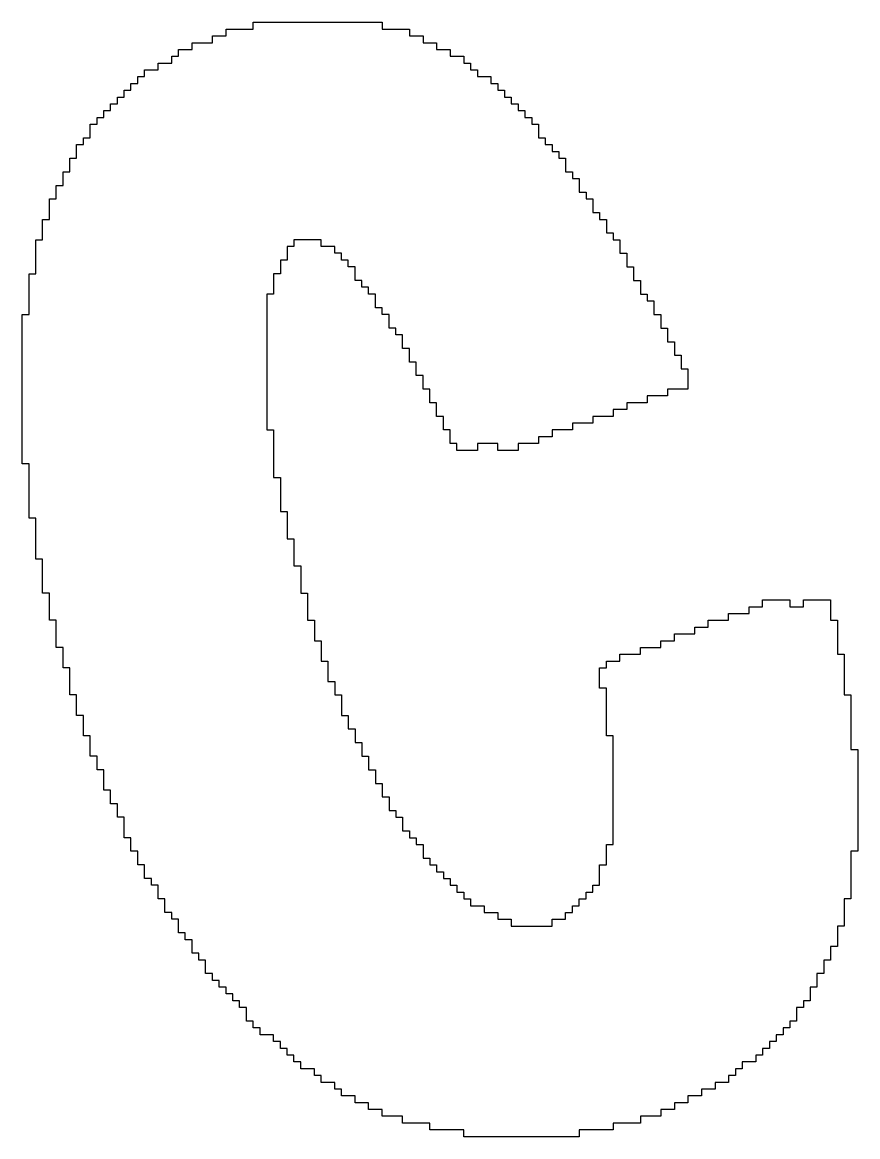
# Model space of a CAD drawing. Header units: millimetres. Extents: x 38.3 to 116.8, y 314 to 397.1.
# Drawn here: x 95.39 to 96.612, y 383.969 to 385.598 of the extents above; entities that cross this region are included whole.
import ezdxf

# ---------------------------------------------------------------- set-up
doc = ezdxf.new("R2010")
doc.units = ezdxf.units.MM
doc.layers.add('TopOverlay', color=2, linetype='Continuous')

# ---------------------------------------------------------------- blocks, each defined once
blk = doc.blocks.new('4S6TMP_L____85')
at = {"layer": 'TopOverlay'}
for p, q in [((-3.2048, 6.8738), (-3.2048, 6.8837)), ((-3.2048, 6.8837), (-3.0161, 6.8837)), ((-3.0161, 6.8837), (-3.0161, 6.8738)), ((-3.2644, 6.8539), (-3.2644, 6.8639)), ((-3.2644, 6.8639), (-3.2446, 6.8639)), ((-3.2446, 6.8639), (-3.2446, 6.8738)), ((-3.2446, 6.8738), (-3.2048, 6.8738)), ((-3.0161, 6.8738), (-2.9764, 6.8738)), ((-2.9764, 6.8738), (-2.9764, 6.8639)), ((-2.9764, 6.8639), (-2.9565, 6.8639)), ((-2.9565, 6.8639), (-2.9565, 6.8539)), ((-3.3141, 6.8341), (-3.3141, 6.844)), ((-3.3141, 6.844), (-3.2942, 6.844)), ((-3.2942, 6.844), (-3.2942, 6.8539)), ((-3.2942, 6.8539), (-3.2644, 6.8539)), ((-2.9565, 6.8539), (-2.9366, 6.8539)), ((-2.9366, 6.8539), (-2.9366, 6.844)), ((-2.9366, 6.844), (-2.9168, 6.844)), ((-2.9168, 6.844), (-2.9168, 6.8341)), ((-3.324, 6.8241), (-3.324, 6.8341)), ((-3.324, 6.8341), (-3.3141, 6.8341)), ((-2.9168, 6.8341), (-2.8969, 6.8341)), ((-2.8969, 6.8341), (-2.8969, 6.8241)), ((-3.3638, 6.8043), (-3.3638, 6.8142)), ((-3.3638, 6.8142), (-3.3439, 6.8142)), ((-3.3439, 6.8142), (-3.3439, 6.8241)), ((-3.3439, 6.8241), (-3.324, 6.8241)), ((-2.8969, 6.8241), (-2.887, 6.8241)), ((-2.887, 6.8241), (-2.887, 6.8142)), ((-2.887, 6.8142), (-2.877, 6.8142)), ((-2.877, 6.8142), (-2.877, 6.8043)), ((-3.3836, 6.7844), (-3.3836, 6.7943)), ((-3.3836, 6.7943), (-3.3737, 6.7943)), ((-3.3737, 6.7943), (-3.3737, 6.8043)), ((-3.3737, 6.8043), (-3.3638, 6.8043)), ((-2.877, 6.8043), (-2.8572, 6.8043)), ((-2.8572, 6.8043), (-2.8572, 6.7943)), ((-2.8572, 6.7943), (-2.8472, 6.7943)), ((-2.8472, 6.7943), (-2.8472, 6.7844)), ((-3.3936, 6.7745), (-3.3936, 6.7844)), ((-3.3936, 6.7844), (-3.3836, 6.7844)), ((-2.8472, 6.7844), (-2.8373, 6.7844)), ((-2.8373, 6.7844), (-2.8373, 6.7745)), ((-3.4135, 6.7546), (-3.4135, 6.7645)), ((-3.4135, 6.7645), (-3.4035, 6.7645)), ((-3.4035, 6.7645), (-3.4035, 6.7745)), ((-3.4035, 6.7745), (-3.3936, 6.7745)), ((-2.8373, 6.7745), (-2.8274, 6.7745)), ((-2.8274, 6.7745), (-2.8274, 6.7645)), ((-2.8274, 6.7645), (-2.8174, 6.7645)), ((-2.8174, 6.7645), (-2.8174, 6.7546)), ((-3.4234, 6.7446), (-3.4234, 6.7546)), ((-3.4234, 6.7546), (-3.4135, 6.7546)), ((-2.8174, 6.7546), (-2.8075, 6.7546)), ((-2.8075, 6.7546), (-2.8075, 6.7446)), ((-3.4433, 6.7248), (-3.4433, 6.7347)), ((-3.4433, 6.7347), (-3.4333, 6.7347)), ((-3.4333, 6.7347), (-3.4333, 6.7446)), ((-3.4333, 6.7446), (-3.4234, 6.7446)), ((-2.8075, 6.7446), (-2.7975, 6.7446)), ((-2.7975, 6.7446), (-2.7975, 6.7347)), ((-2.7975, 6.7347), (-2.7876, 6.7347)), ((-2.7876, 6.7347), (-2.7876, 6.7248)), ((-3.4532, 6.7049), (-3.4532, 6.7148)), ((-3.4532, 6.7148), (-3.4433, 6.7148)), ((-3.4433, 6.7148), (-3.4433, 6.7248)), ((-2.7876, 6.7248), (-2.7876, 6.7148)), ((-2.7876, 6.7148), (-2.7777, 6.7148)), ((-2.7777, 6.7148), (-2.7777, 6.7049)), ((-3.4631, 6.695), (-3.4631, 6.7049)), ((-3.4631, 6.7049), (-3.4532, 6.7049)), ((-2.7777, 6.7049), (-2.7677, 6.7049)), ((-2.7677, 6.7049), (-2.7677, 6.695)), ((-3.4731, 6.6751), (-3.4731, 6.685)), ((-3.4731, 6.685), (-3.4631, 6.685)), ((-3.4631, 6.685), (-3.4631, 6.695)), ((-2.7677, 6.695), (-2.7578, 6.695)), ((-2.7578, 6.695), (-2.7578, 6.685)), ((-2.7578, 6.685), (-2.7479, 6.685)), ((-2.7479, 6.685), (-2.7479, 6.6751)), ((-3.483, 6.6552), (-3.483, 6.6652)), ((-3.483, 6.6652), (-3.4731, 6.6652)), ((-3.4731, 6.6652), (-3.4731, 6.6751)), ((-2.7479, 6.6751), (-2.7479, 6.6652)), ((-2.7479, 6.6652), (-2.7379, 6.6652)), ((-2.7379, 6.6652), (-2.7379, 6.6552)), ((-3.483, 6.6453), (-3.483, 6.6552)), ((-2.7379, 6.6552), (-2.728, 6.6552)), ((-2.728, 6.6552), (-2.728, 6.6453)), ((-3.4929, 6.6354), (-3.4929, 6.6453)), ((-3.4929, 6.6453), (-3.483, 6.6453)), ((-3.4929, 6.6254), (-3.4929, 6.6354)), ((-2.728, 6.6453), (-2.728, 6.6354)), ((-2.728, 6.6354), (-2.7181, 6.6354)), ((-2.7181, 6.6354), (-2.7181, 6.6254)), ((-3.5029, 6.6155), (-3.5029, 6.6254)), ((-3.5029, 6.6254), (-3.4929, 6.6254)), ((-3.5029, 6.6056), (-3.5029, 6.6155)), ((-2.7181, 6.6254), (-2.7081, 6.6254)), ((-2.7081, 6.6254), (-2.7081, 6.6155)), ((-2.7081, 6.6155), (-2.7081, 6.6056)), ((-3.5029, 6.5956), (-3.5029, 6.6056)), ((-2.7081, 6.6056), (-2.6982, 6.6056)), ((-2.6982, 6.6056), (-2.6982, 6.5956)), ((-3.5128, 6.5857), (-3.5128, 6.5956)), ((-3.5128, 6.5956), (-3.5029, 6.5956)), ((-3.5128, 6.5758), (-3.5128, 6.5857)), ((-2.6982, 6.5956), (-2.6883, 6.5956)), ((-2.6883, 6.5956), (-2.6883, 6.5857)), ((-2.6883, 6.5857), (-2.6883, 6.5758)), ((-3.5227, 6.5559), (-3.5227, 6.5658)), ((-3.5227, 6.5658), (-3.5128, 6.5658)), ((-3.5128, 6.5658), (-3.5128, 6.5758)), ((-3.1055, 6.5658), (-3.1452, 6.5658)), ((-3.1452, 6.5658), (-3.1452, 6.5559)), ((-3.1055, 6.5559), (-3.1055, 6.5658)), ((-2.6883, 6.5758), (-2.6783, 6.5758)), ((-2.6783, 6.5758), (-2.6783, 6.5658)), ((-2.6783, 6.5658), (-2.6684, 6.5658)), ((-2.6684, 6.5658), (-2.6684, 6.5559)), ((-3.5227, 6.546), (-3.5227, 6.5559)), ((-3.1452, 6.5559), (-3.1552, 6.5559)), ((-3.1552, 6.5559), (-3.1552, 6.546)), ((-3.0856, 6.5559), (-3.1055, 6.5559)), ((-3.0856, 6.546), (-3.0856, 6.5559)), ((-2.6684, 6.5559), (-2.6684, 6.546)), ((-3.5227, 6.536), (-3.5227, 6.546)), ((-3.5227, 6.5261), (-3.5227, 6.536)), ((-3.1552, 6.536), (-3.1651, 6.536)), ((-3.1651, 6.536), (-3.1651, 6.5261)), ((-3.1552, 6.546), (-3.1552, 6.536)), ((-3.0757, 6.546), (-3.0856, 6.546)), ((-3.0757, 6.536), (-3.0757, 6.546)), ((-3.0658, 6.536), (-3.0757, 6.536)), ((-3.0658, 6.5261), (-3.0658, 6.536)), ((-2.6684, 6.546), (-2.6585, 6.546)), ((-2.6585, 6.546), (-2.6585, 6.536)), ((-2.6585, 6.536), (-2.6585, 6.5261)), ((-3.5227, 6.5162), (-3.5227, 6.5261)), ((-3.1651, 6.5261), (-3.1651, 6.5162)), ((-3.0558, 6.5261), (-3.0658, 6.5261)), ((-3.0558, 6.5162), (-3.0558, 6.5261)), ((-2.6585, 6.5261), (-2.6485, 6.5261)), ((-2.6485, 6.5261), (-2.6485, 6.5162)), ((-3.5327, 6.5062), (-3.5327, 6.5162)), ((-3.5327, 6.5162), (-3.5227, 6.5162)), ((-3.5327, 6.4963), (-3.5327, 6.5062)), ((-3.1651, 6.5162), (-3.175, 6.5162)), ((-3.175, 6.5162), (-3.175, 6.5062)), ((-3.175, 6.5062), (-3.175, 6.4963)), ((-3.0558, 6.5062), (-3.0558, 6.5162)), ((-3.0459, 6.5062), (-3.0558, 6.5062)), ((-3.0459, 6.4963), (-3.0459, 6.5062)), ((-2.6485, 6.5162), (-2.6485, 6.5062)), ((-2.6485, 6.5062), (-2.6386, 6.5062)), ((-2.6386, 6.5062), (-2.6386, 6.4963)), ((-3.5327, 6.4864), (-3.5327, 6.4963)), ((-3.5327, 6.4764), (-3.5327, 6.4864)), ((-3.175, 6.4864), (-3.185, 6.4864)), ((-3.185, 6.4864), (-3.185, 6.4764)), ((-3.175, 6.4963), (-3.175, 6.4864)), ((-3.036, 6.4963), (-3.0459, 6.4963)), ((-3.036, 6.4864), (-3.036, 6.4963)), ((-3.026, 6.4864), (-3.036, 6.4864)), ((-3.026, 6.4764), (-3.026, 6.4864)), ((-2.6386, 6.4963), (-2.6386, 6.4864)), ((-2.6386, 6.4864), (-2.6287, 6.4864)), ((-2.6287, 6.4864), (-2.6287, 6.4764)), ((-3.5327, 6.4665), (-3.5327, 6.4764)), ((-3.185, 6.4764), (-3.185, 6.4665)), ((-3.026, 6.4665), (-3.026, 6.4764)), ((-2.6287, 6.4764), (-2.6187, 6.4764)), ((-2.6187, 6.4764), (-2.6187, 6.4665)), ((-3.5426, 6.4466), (-3.5426, 6.4566)), ((-3.5426, 6.4566), (-3.5327, 6.4566)), ((-3.5327, 6.4566), (-3.5327, 6.4665)), ((-3.185, 6.4665), (-3.185, 6.4566)), ((-3.185, 6.4566), (-3.185, 6.4466)), ((-3.0161, 6.4665), (-3.026, 6.4665)), ((-3.0161, 6.4566), (-3.0161, 6.4665)), ((-3.0062, 6.4566), (-3.0161, 6.4566)), ((-3.0062, 6.4466), (-3.0062, 6.4566)), ((-2.6187, 6.4665), (-2.6187, 6.4566)), ((-2.6187, 6.4566), (-2.6088, 6.4566)), ((-2.6088, 6.4566), (-2.6088, 6.4466)), ((-3.5426, 6.4367), (-3.5426, 6.4466)), ((-3.5426, 6.4268), (-3.5426, 6.4367)), ((-3.185, 6.4466), (-3.185, 6.4367)), ((-3.185, 6.4367), (-3.185, 6.4268)), ((-3.0062, 6.4367), (-3.0062, 6.4466)), ((-2.9962, 6.4367), (-3.0062, 6.4367)), ((-2.9962, 6.4268), (-2.9962, 6.4367)), ((-2.6088, 6.4466), (-2.6088, 6.4367)), ((-2.6088, 6.4367), (-2.5989, 6.4367)), ((-2.5989, 6.4367), (-2.5989, 6.4268)), ((-3.5426, 6.4168), (-3.5426, 6.4268)), ((-3.185, 6.4268), (-3.185, 6.4168)), ((-2.9863, 6.4268), (-2.9962, 6.4268)), ((-2.9863, 6.4168), (-2.9863, 6.4268)), ((-2.5989, 6.4268), (-2.5989, 6.4168)), ((-3.5426, 6.4069), (-3.5426, 6.4168)), ((-3.5426, 6.397), (-3.5426, 6.4069)), ((-3.185, 6.4168), (-3.185, 6.4069)), ((-3.185, 6.4069), (-3.185, 6.397)), ((-2.9863, 6.4069), (-2.9863, 6.4168)), ((-2.9764, 6.4069), (-2.9863, 6.4069)), ((-2.9764, 6.397), (-2.9764, 6.4069)), ((-2.5989, 6.4168), (-2.5889, 6.4168)), ((-2.5889, 6.4168), (-2.5889, 6.4069)), ((-2.5889, 6.4069), (-2.5889, 6.397)), ((-3.5426, 6.387), (-3.5426, 6.397)), ((-3.5426, 6.3771), (-3.5426, 6.387)), ((-3.185, 6.397), (-3.185, 6.387)), ((-3.185, 6.387), (-3.185, 6.3771)), ((-2.9764, 6.387), (-2.9764, 6.397)), ((-2.9664, 6.387), (-2.9764, 6.387)), ((-2.9664, 6.3771), (-2.9664, 6.387)), ((-2.5889, 6.397), (-2.579, 6.397)), ((-2.579, 6.397), (-2.579, 6.387)), ((-2.579, 6.387), (-2.579, 6.3771)), ((-3.5426, 6.3672), (-3.5426, 6.3771)), ((-3.185, 6.3771), (-3.185, 6.3672)), ((-2.9664, 6.3672), (-2.9664, 6.3771)), ((-2.579, 6.3771), (-2.5691, 6.3771)), ((-2.5691, 6.3771), (-2.5691, 6.3672)), ((-3.5426, 6.3572), (-3.5426, 6.3672)), ((-3.5426, 6.3473), (-3.5426, 6.3572)), ((-3.185, 6.3672), (-3.185, 6.3572)), ((-3.185, 6.3572), (-3.185, 6.3473)), ((-2.9565, 6.3672), (-2.9664, 6.3672)), ((-2.9565, 6.3572), (-2.9565, 6.3672)), ((-2.9565, 6.3473), (-2.9565, 6.3572)), ((-2.5691, 6.3672), (-2.5691, 6.3572)), ((-2.5691, 6.3572), (-2.5691, 6.3473)), ((-3.5426, 6.3374), (-3.5426, 6.3473)), ((-3.185, 6.3473), (-3.185, 6.3374)), ((-2.9466, 6.3473), (-2.9565, 6.3473)), ((-2.9466, 6.3374), (-2.9466, 6.3473)), ((-2.5691, 6.3473), (-2.5989, 6.3473)), ((-2.5989, 6.3473), (-2.5989, 6.3374)), ((-3.5426, 6.3274), (-3.5426, 6.3374)), ((-3.5426, 6.3175), (-3.5426, 6.3274)), ((-3.185, 6.3374), (-3.185, 6.3274)), ((-3.185, 6.3274), (-3.185, 6.3175)), ((-2.9466, 6.3274), (-2.9466, 6.3374)), ((-2.9366, 6.3274), (-2.9466, 6.3274)), ((-2.9366, 6.3175), (-2.9366, 6.3274)), ((-2.6287, 6.3274), (-2.6585, 6.3274)), ((-2.6585, 6.3274), (-2.6585, 6.3175)), ((-2.5989, 6.3374), (-2.6287, 6.3374)), ((-2.6287, 6.3374), (-2.6287, 6.3274)), ((-3.5426, 6.3076), (-3.5426, 6.3175)), ((-3.5426, 6.2976), (-3.5426, 6.3076)), ((-3.185, 6.3175), (-3.185, 6.3076)), ((-3.185, 6.3076), (-3.185, 6.2976)), ((-2.9366, 6.3076), (-2.9366, 6.3175)), ((-2.9267, 6.3076), (-2.9366, 6.3076)), ((-2.9267, 6.2976), (-2.9267, 6.3076)), ((-2.6783, 6.3076), (-2.7081, 6.3076)), ((-2.7081, 6.3076), (-2.7081, 6.2976)), ((-2.6585, 6.3175), (-2.6783, 6.3175)), ((-2.6783, 6.3175), (-2.6783, 6.3076)), ((-3.5426, 6.2877), (-3.5426, 6.2976)), ((-3.185, 6.2976), (-3.185, 6.2877)), ((-2.9267, 6.2877), (-2.9267, 6.2976)), ((-2.7081, 6.2976), (-2.7379, 6.2976)), ((-2.7379, 6.2976), (-2.7379, 6.2877)), ((-3.5426, 6.2778), (-3.5426, 6.2877)), ((-3.5426, 6.2678), (-3.5426, 6.2778)), ((-3.185, 6.2877), (-3.175, 6.2877)), ((-3.175, 6.2877), (-3.175, 6.2778)), ((-3.175, 6.2778), (-3.175, 6.2678)), ((-2.9168, 6.2877), (-2.9267, 6.2877)), ((-2.9168, 6.2778), (-2.9168, 6.2877)), ((-2.9168, 6.2678), (-2.9168, 6.2778)), ((-2.7677, 6.2778), (-2.7876, 6.2778)), ((-2.7876, 6.2778), (-2.7876, 6.2678)), ((-2.7379, 6.2877), (-2.7677, 6.2877)), ((-2.7677, 6.2877), (-2.7677, 6.2778)), ((-3.5426, 6.2579), (-3.5426, 6.2678)), ((-3.5426, 6.248), (-3.5426, 6.2579)), ((-3.175, 6.2678), (-3.175, 6.2579)), ((-3.175, 6.2579), (-3.175, 6.248)), ((-2.9068, 6.2678), (-2.9168, 6.2678)), ((-2.9068, 6.2579), (-2.9068, 6.2678)), ((-2.877, 6.2579), (-2.9068, 6.2579)), ((-2.8472, 6.2678), (-2.877, 6.2678)), ((-2.877, 6.2678), (-2.877, 6.2579)), ((-2.8472, 6.2579), (-2.8472, 6.2678)), ((-2.8174, 6.2579), (-2.8472, 6.2579)), ((-2.7876, 6.2678), (-2.8174, 6.2678)), ((-2.8174, 6.2678), (-2.8174, 6.2579)), ((-3.5426, 6.238), (-3.5426, 6.248)), ((-3.175, 6.248), (-3.175, 6.238)), ((-3.5327, 6.238), (-3.5426, 6.238)), ((-3.5327, 6.2281), (-3.5327, 6.238)), ((-3.5327, 6.2182), (-3.5327, 6.2281)), ((-3.175, 6.238), (-3.175, 6.2281)), ((-3.175, 6.2281), (-3.175, 6.2182)), ((-3.5327, 6.2082), (-3.5327, 6.2182)), ((-3.5327, 6.1983), (-3.5327, 6.2082)), ((-3.175, 6.2182), (-3.1651, 6.2182)), ((-3.1651, 6.2182), (-3.1651, 6.2082)), ((-3.1651, 6.2082), (-3.1651, 6.1983)), ((-3.5327, 6.1884), (-3.5327, 6.1983)), ((-3.1651, 6.1983), (-3.1651, 6.1884)), ((-3.5327, 6.1784), (-3.5327, 6.1884)), ((-3.5327, 6.1685), (-3.5327, 6.1784)), ((-3.1651, 6.1884), (-3.1651, 6.1784)), ((-3.1651, 6.1784), (-3.1651, 6.1685)), ((-3.5327, 6.1586), (-3.5327, 6.1685)), ((-3.5227, 6.1586), (-3.5327, 6.1586)), ((-3.5227, 6.1486), (-3.5227, 6.1586)), ((-3.1651, 6.1685), (-3.1552, 6.1685)), ((-3.1552, 6.1685), (-3.1552, 6.1586)), ((-3.1552, 6.1586), (-3.1552, 6.1486)), ((-3.5227, 6.1387), (-3.5227, 6.1486)), ((-3.1552, 6.1486), (-3.1552, 6.1387)), ((-3.5227, 6.1287), (-3.5227, 6.1387)), ((-3.5227, 6.1188), (-3.5227, 6.1287)), ((-3.1552, 6.1387), (-3.1552, 6.1287)), ((-3.1552, 6.1287), (-3.1452, 6.1287)), ((-3.1452, 6.1287), (-3.1452, 6.1188)), ((-3.5227, 6.1089), (-3.5227, 6.1188)), ((-3.1452, 6.1188), (-3.1452, 6.1089)), ((-3.5227, 6.0989), (-3.5227, 6.1089)), ((-3.5128, 6.0989), (-3.5227, 6.0989)), ((-3.5128, 6.089), (-3.5128, 6.0989)), ((-3.1452, 6.1089), (-3.1452, 6.0989)), ((-3.1452, 6.0989), (-3.1452, 6.089)), ((-3.5128, 6.0791), (-3.5128, 6.089)), ((-3.5128, 6.0691), (-3.5128, 6.0791)), ((-3.1452, 6.089), (-3.1353, 6.089)), ((-3.1353, 6.089), (-3.1353, 6.0791)), ((-3.1353, 6.0791), (-3.1353, 6.0691)), ((-3.5128, 6.0592), (-3.5128, 6.0691)), ((-3.1353, 6.0691), (-3.1353, 6.0592)), ((-3.5128, 6.0493), (-3.5128, 6.0592)), ((-3.5029, 6.0493), (-3.5128, 6.0493)), ((-3.5029, 6.0393), (-3.5029, 6.0493)), ((-3.1353, 6.0592), (-3.1353, 6.0493)), ((-3.1353, 6.0493), (-3.1254, 6.0493)), ((-3.1254, 6.0493), (-3.1254, 6.0393)), ((-3.5029, 6.0294), (-3.5029, 6.0393)), ((-3.5029, 6.0195), (-3.5029, 6.0294)), ((-3.1254, 6.0393), (-3.1254, 6.0294)), ((-3.1254, 6.0294), (-3.1254, 6.0195)), ((-2.4797, 6.0195), (-2.4797, 6.0294)), ((-2.4797, 6.0294), (-2.4598, 6.0294)), ((-2.4598, 6.0294), (-2.4598, 6.0393)), ((-2.4598, 6.0393), (-2.4201, 6.0393)), ((-2.4201, 6.0393), (-2.4201, 6.0294)), ((-2.4201, 6.0294), (-2.4002, 6.0294)), ((-2.4002, 6.0294), (-2.4002, 6.0393)), ((-2.4002, 6.0393), (-2.3605, 6.0393)), ((-2.3605, 6.0393), (-2.3605, 6.0294)), ((-2.3605, 6.0294), (-2.3605, 6.0195)), ((-3.5029, 6.0095), (-3.5029, 6.0195)), ((-3.1254, 6.0195), (-3.1254, 6.0095)), ((-2.5095, 6.0095), (-2.5095, 6.0195)), ((-2.5095, 6.0195), (-2.4797, 6.0195)), ((-2.3605, 6.0195), (-2.3605, 6.0095)), ((-3.4929, 6.0095), (-3.5029, 6.0095)), ((-3.4929, 5.9996), (-3.4929, 6.0095)), ((-3.4929, 5.9897), (-3.4929, 5.9996)), ((-3.1254, 6.0095), (-3.1154, 6.0095)), ((-3.1154, 6.0095), (-3.1154, 5.9996)), ((-3.1154, 5.9996), (-3.1154, 5.9897)), ((-2.5591, 5.9897), (-2.5591, 5.9996)), ((-2.5591, 5.9996), (-2.5393, 5.9996)), ((-2.5393, 5.9996), (-2.5393, 6.0095)), ((-2.5393, 6.0095), (-2.5095, 6.0095)), ((-2.3605, 6.0095), (-2.3505, 6.0095)), ((-2.3505, 6.0095), (-2.3505, 5.9996)), ((-2.3505, 5.9996), (-2.3505, 5.9897)), ((-3.4929, 5.9797), (-3.4929, 5.9897)), ((-3.4929, 5.9698), (-3.4929, 5.9797)), ((-3.1154, 5.9897), (-3.1154, 5.9797)), ((-3.1154, 5.9797), (-3.1055, 5.9797)), ((-3.1055, 5.9797), (-3.1055, 5.9698)), ((-2.6088, 5.9698), (-2.6088, 5.9797)), ((-2.6088, 5.9797), (-2.5889, 5.9797)), ((-2.5889, 5.9797), (-2.5889, 5.9897)), ((-2.5889, 5.9897), (-2.5591, 5.9897)), ((-2.3505, 5.9897), (-2.3505, 5.9797)), ((-2.3505, 5.9797), (-2.3505, 5.9698)), ((-3.483, 5.9698), (-3.4929, 5.9698)), ((-3.483, 5.9599), (-3.483, 5.9698)), ((-3.1055, 5.9698), (-3.1055, 5.9599)), ((-2.6386, 5.9599), (-2.6386, 5.9698)), ((-2.6386, 5.9698), (-2.6088, 5.9698)), ((-2.3505, 5.9698), (-2.3505, 5.9599)), ((-3.483, 5.9499), (-3.483, 5.9599)), ((-3.483, 5.94), (-3.483, 5.9499)), ((-3.1055, 5.9599), (-3.1055, 5.9499)), ((-3.1055, 5.9499), (-3.0956, 5.9499)), ((-3.0956, 5.9499), (-3.0956, 5.94)), ((-2.6883, 5.94), (-2.6883, 5.9499)), ((-2.6883, 5.9499), (-2.6684, 5.9499)), ((-2.6684, 5.9499), (-2.6684, 5.9599)), ((-2.6684, 5.9599), (-2.6386, 5.9599)), ((-2.3505, 5.9599), (-2.3406, 5.9599)), ((-2.3406, 5.9599), (-2.3406, 5.9499)), ((-2.3406, 5.9499), (-2.3406, 5.94)), ((-3.4731, 5.94), (-3.483, 5.94)), ((-3.4731, 5.9301), (-3.4731, 5.94)), ((-3.0956, 5.94), (-3.0956, 5.9301)), ((-2.6982, 5.9301), (-2.6982, 5.94)), ((-2.6982, 5.94), (-2.6883, 5.94)), ((-2.3406, 5.94), (-2.3406, 5.9301)), ((-3.4731, 5.9201), (-3.4731, 5.9301)), ((-3.4731, 5.9102), (-3.4731, 5.9201)), ((-3.0956, 5.9301), (-3.0956, 5.9201)), ((-3.0956, 5.9201), (-3.0856, 5.9201)), ((-3.0856, 5.9201), (-3.0856, 5.9102)), ((-2.6982, 5.9201), (-2.6982, 5.9301)), ((-2.6982, 5.9102), (-2.6982, 5.9201)), ((-2.3406, 5.9301), (-2.3406, 5.9201)), ((-2.3406, 5.9201), (-2.3406, 5.9102)), ((-3.4731, 5.9003), (-3.4731, 5.9102)), ((-3.4631, 5.9003), (-3.4731, 5.9003)), ((-3.4631, 5.8903), (-3.4631, 5.9003)), ((-3.0856, 5.9102), (-3.0856, 5.9003)), ((-3.0856, 5.9003), (-3.0757, 5.9003)), ((-3.0757, 5.9003), (-3.0757, 5.8903)), ((-2.6883, 5.9102), (-2.6982, 5.9102)), ((-2.6883, 5.9003), (-2.6883, 5.9102)), ((-2.6883, 5.8903), (-2.6883, 5.9003)), ((-2.3406, 5.9102), (-2.3406, 5.9003)), ((-2.3406, 5.9003), (-2.3307, 5.9003)), ((-2.3307, 5.9003), (-2.3307, 5.8903)), ((-3.4631, 5.8804), (-3.4631, 5.8903)), ((-3.0757, 5.8903), (-3.0757, 5.8804)), ((-2.6883, 5.8804), (-2.6883, 5.8903)), ((-2.3307, 5.8903), (-2.3307, 5.8804)), ((-3.4631, 5.8705), (-3.4631, 5.8804)), ((-3.4532, 5.8705), (-3.4631, 5.8705)), ((-3.4532, 5.8605), (-3.4532, 5.8705)), ((-3.0757, 5.8804), (-3.0757, 5.8705)), ((-3.0757, 5.8705), (-3.0658, 5.8705)), ((-3.0658, 5.8705), (-3.0658, 5.8605)), ((-2.6883, 5.8705), (-2.6883, 5.8804)), ((-2.6883, 5.8605), (-2.6883, 5.8705)), ((-2.3307, 5.8804), (-2.3307, 5.8705)), ((-2.3307, 5.8705), (-2.3307, 5.8605)), ((-3.4532, 5.8506), (-3.4532, 5.8605)), ((-3.4532, 5.8407), (-3.4532, 5.8506)), ((-3.0658, 5.8605), (-3.0658, 5.8506)), ((-3.0658, 5.8506), (-3.0558, 5.8506)), ((-3.0558, 5.8506), (-3.0558, 5.8407)), ((-2.6883, 5.8506), (-2.6883, 5.8605)), ((-2.6883, 5.8407), (-2.6883, 5.8506)), ((-2.3307, 5.8605), (-2.3307, 5.8506)), ((-2.3307, 5.8506), (-2.3307, 5.8407)), ((-3.4433, 5.8407), (-3.4532, 5.8407)), ((-3.4433, 5.8307), (-3.4433, 5.8407)), ((-3.0558, 5.8407), (-3.0558, 5.8307)), ((-2.6783, 5.8407), (-2.6883, 5.8407)), ((-2.6783, 5.8307), (-2.6783, 5.8407)), ((-2.3307, 5.8407), (-2.3307, 5.8307)), ((-3.4433, 5.8208), (-3.4433, 5.8307)), ((-3.4433, 5.8109), (-3.4433, 5.8208)), ((-3.0558, 5.8307), (-3.0459, 5.8307)), ((-3.0459, 5.8307), (-3.0459, 5.8208)), ((-3.0459, 5.8208), (-3.0459, 5.8109)), ((-2.6783, 5.8208), (-2.6783, 5.8307)), ((-2.6783, 5.8109), (-2.6783, 5.8208)), ((-2.3307, 5.8307), (-2.3307, 5.8208)), ((-2.3307, 5.8208), (-2.3207, 5.8208)), ((-2.3207, 5.8208), (-2.3207, 5.8109)), ((-3.4333, 5.8109), (-3.4433, 5.8109)), ((-3.4333, 5.8009), (-3.4333, 5.8109)), ((-3.4333, 5.791), (-3.4333, 5.8009)), ((-3.0459, 5.8109), (-3.036, 5.8109)), ((-3.036, 5.8109), (-3.036, 5.8009)), ((-3.036, 5.8009), (-3.036, 5.791)), ((-2.6783, 5.8009), (-2.6783, 5.8109)), ((-2.6783, 5.791), (-2.6783, 5.8009)), ((-2.3207, 5.8109), (-2.3207, 5.8009)), ((-2.3207, 5.8009), (-2.3207, 5.791)), ((-3.4234, 5.791), (-3.4333, 5.791)), ((-3.4234, 5.7811), (-3.4234, 5.791)), ((-3.036, 5.791), (-3.026, 5.791)), ((-3.026, 5.791), (-3.026, 5.7811)), ((-2.6783, 5.7811), (-2.6783, 5.791)), ((-2.3207, 5.791), (-2.3207, 5.7811)), ((-3.4234, 5.7711), (-3.4234, 5.7811)), ((-3.4234, 5.7612), (-3.4234, 5.7711)), ((-3.026, 5.7811), (-3.026, 5.7711)), ((-3.026, 5.7711), (-3.0161, 5.7711)), ((-3.0161, 5.7711), (-3.0161, 5.7612)), ((-2.6783, 5.7711), (-2.6783, 5.7811)), ((-2.6783, 5.7612), (-2.6783, 5.7711)), ((-2.3207, 5.7811), (-2.3207, 5.7711)), ((-2.3207, 5.7711), (-2.3207, 5.7612)), ((-3.4135, 5.7612), (-3.4234, 5.7612)), ((-3.4135, 5.7513), (-3.4135, 5.7612)), ((-3.4135, 5.7413), (-3.4135, 5.7513)), ((-3.0161, 5.7612), (-3.0161, 5.7513)), ((-3.0161, 5.7513), (-3.0062, 5.7513)), ((-3.0062, 5.7513), (-3.0062, 5.7413)), ((-2.6783, 5.7513), (-2.6783, 5.7612)), ((-2.6783, 5.7413), (-2.6783, 5.7513)), ((-2.3207, 5.7612), (-2.3207, 5.7513)), ((-2.3207, 5.7513), (-2.3207, 5.7413)), ((-3.4035, 5.7413), (-3.4135, 5.7413)), ((-3.4035, 5.7314), (-3.4035, 5.7413)), ((-3.0062, 5.7413), (-3.0062, 5.7314)), ((-2.6783, 5.7314), (-2.6783, 5.7413)), ((-2.3207, 5.7413), (-2.3207, 5.7314)), ((-3.4035, 5.7215), (-3.4035, 5.7314)), ((-3.3936, 5.7215), (-3.4035, 5.7215)), ((-3.3936, 5.7115), (-3.3936, 5.7215)), ((-3.0062, 5.7314), (-2.9962, 5.7314)), ((-2.9962, 5.7314), (-2.9962, 5.7215)), ((-2.9962, 5.7215), (-2.9863, 5.7215)), ((-2.9863, 5.7215), (-2.9863, 5.7115)), ((-2.6783, 5.7215), (-2.6783, 5.7314)), ((-2.6783, 5.7115), (-2.6783, 5.7215)), ((-2.3207, 5.7314), (-2.3207, 5.7215)), ((-2.3207, 5.7215), (-2.3207, 5.7115)), ((-3.3936, 5.7016), (-3.3936, 5.7115)), ((-2.9863, 5.7115), (-2.9863, 5.7016)), ((-2.6783, 5.7016), (-2.6783, 5.7115)), ((-2.3207, 5.7115), (-2.3207, 5.7016)), ((-3.3936, 5.6917), (-3.3936, 5.7016)), ((-3.3836, 5.6917), (-3.3936, 5.6917)), ((-3.3836, 5.6817), (-3.3836, 5.6917)), ((-2.9863, 5.7016), (-2.9764, 5.7016)), ((-2.9764, 5.7016), (-2.9764, 5.6917)), ((-2.9764, 5.6917), (-2.9664, 5.6917)), ((-2.9664, 5.6917), (-2.9664, 5.6817)), ((-2.6783, 5.6917), (-2.6783, 5.7016)), ((-2.6783, 5.6817), (-2.6783, 5.6917)), ((-2.3207, 5.7016), (-2.3207, 5.6917)), ((-2.3207, 5.6917), (-2.3207, 5.6817)), ((-3.3836, 5.6718), (-3.3836, 5.6817)), ((-3.3737, 5.6718), (-3.3836, 5.6718)), ((-3.3737, 5.6619), (-3.3737, 5.6718)), ((-2.9664, 5.6817), (-2.9565, 5.6817)), ((-2.9565, 5.6817), (-2.9565, 5.6718)), ((-2.9565, 5.6718), (-2.9565, 5.6619)), ((-2.6883, 5.6718), (-2.6883, 5.6817)), ((-2.6883, 5.6817), (-2.6783, 5.6817)), ((-2.6883, 5.6619), (-2.6883, 5.6718)), ((-2.3207, 5.6718), (-2.3307, 5.6718)), ((-2.3307, 5.6718), (-2.3307, 5.6619)), ((-2.3207, 5.6817), (-2.3207, 5.6718)), ((-3.3737, 5.6519), (-3.3737, 5.6619)), ((-2.9565, 5.6619), (-2.9466, 5.6619)), ((-2.9466, 5.6619), (-2.9466, 5.6519)), ((-2.6883, 5.6519), (-2.6883, 5.6619)), ((-2.3307, 5.6619), (-2.3307, 5.6519)), ((-3.3638, 5.6519), (-3.3737, 5.6519)), ((-3.3638, 5.642), (-3.3638, 5.6519)), ((-3.3638, 5.6321), (-3.3638, 5.642)), ((-2.9466, 5.6519), (-2.9366, 5.6519)), ((-2.9366, 5.6519), (-2.9366, 5.642)), ((-2.9366, 5.642), (-2.9267, 5.642)), ((-2.9267, 5.642), (-2.9267, 5.6321)), ((-2.6982, 5.642), (-2.6982, 5.6519)), ((-2.6982, 5.6519), (-2.6883, 5.6519)), ((-2.6982, 5.6321), (-2.6982, 5.642)), ((-2.3307, 5.6519), (-2.3307, 5.642)), ((-2.3307, 5.642), (-2.3307, 5.6321)), ((-3.3538, 5.6321), (-3.3638, 5.6321)), ((-3.3538, 5.6221), (-3.3538, 5.6321)), ((-3.3439, 5.6221), (-3.3538, 5.6221)), ((-3.3439, 5.6122), (-3.3439, 5.6221)), ((-2.9267, 5.6321), (-2.9168, 5.6321)), ((-2.9168, 5.6321), (-2.9168, 5.6221)), ((-2.9168, 5.6221), (-2.9068, 5.6221)), ((-2.9068, 5.6221), (-2.9068, 5.6122)), ((-2.7081, 5.6122), (-2.7081, 5.6221)), ((-2.7081, 5.6221), (-2.6982, 5.6221)), ((-2.6982, 5.6221), (-2.6982, 5.6321)), ((-2.3307, 5.6321), (-2.3307, 5.6221)), ((-2.3307, 5.6221), (-2.3307, 5.6122)), ((-3.3439, 5.6023), (-3.3439, 5.6122)), ((-2.9068, 5.6122), (-2.8969, 5.6122)), ((-2.8969, 5.6122), (-2.8969, 5.6023)), ((-2.7181, 5.6023), (-2.7181, 5.6122)), ((-2.7181, 5.6122), (-2.7081, 5.6122)), ((-2.3307, 5.6122), (-2.3307, 5.6023)), ((-3.334, 5.6023), (-3.3439, 5.6023)), ((-3.334, 5.5923), (-3.334, 5.6023)), ((-3.334, 5.5824), (-3.334, 5.5923)), ((-2.8969, 5.6023), (-2.887, 5.6023)), ((-2.887, 5.6023), (-2.887, 5.5923)), ((-2.887, 5.5923), (-2.8671, 5.5923)), ((-2.8671, 5.5923), (-2.8671, 5.5824)), ((-2.7379, 5.5824), (-2.7379, 5.5923)), ((-2.7379, 5.5923), (-2.728, 5.5923)), ((-2.728, 5.5923), (-2.728, 5.6023)), ((-2.728, 5.6023), (-2.7181, 5.6023)), ((-2.3307, 5.6023), (-2.3406, 5.6023)), ((-2.3406, 5.6023), (-2.3406, 5.5923)), ((-2.3406, 5.5923), (-2.3406, 5.5824)), ((-3.324, 5.5824), (-3.334, 5.5824)), ((-3.324, 5.5725), (-3.324, 5.5824)), ((-3.3141, 5.5725), (-3.324, 5.5725)), ((-3.3141, 5.5625), (-3.3141, 5.5725)), ((-2.8671, 5.5824), (-2.8472, 5.5824)), ((-2.8472, 5.5824), (-2.8472, 5.5725)), ((-2.8472, 5.5725), (-2.8274, 5.5725)), ((-2.8274, 5.5725), (-2.8274, 5.5625)), ((-2.7677, 5.5625), (-2.7677, 5.5725)), ((-2.7677, 5.5725), (-2.7479, 5.5725)), ((-2.7479, 5.5725), (-2.7479, 5.5824)), ((-2.7479, 5.5824), (-2.7379, 5.5824)), ((-2.3406, 5.5824), (-2.3406, 5.5725)), ((-2.3406, 5.5725), (-2.3406, 5.5625)), ((-3.3141, 5.5526), (-3.3141, 5.5625)), ((-2.8274, 5.5625), (-2.7677, 5.5625)), ((-2.3406, 5.5625), (-2.3505, 5.5625)), ((-2.3505, 5.5625), (-2.3505, 5.5526)), ((-3.3042, 5.5526), (-3.3141, 5.5526)), ((-3.3042, 5.5426), (-3.3042, 5.5526)), ((-3.2942, 5.5426), (-3.3042, 5.5426)), ((-3.2942, 5.5327), (-3.2942, 5.5426)), ((-2.3505, 5.5526), (-2.3505, 5.5426)), ((-2.3505, 5.5426), (-2.3505, 5.5327)), ((-3.2942, 5.5228), (-3.2942, 5.5327)), ((-2.3505, 5.5327), (-2.3605, 5.5327)), ((-2.3605, 5.5327), (-2.3605, 5.5228)), ((-3.2843, 5.5228), (-3.2942, 5.5228)), ((-3.2843, 5.5128), (-3.2843, 5.5228)), ((-3.2744, 5.5128), (-3.2843, 5.5128)), ((-3.2744, 5.5029), (-3.2744, 5.5128)), ((-2.3605, 5.5128), (-2.3704, 5.5128)), ((-2.3704, 5.5128), (-2.3704, 5.5029)), ((-2.3605, 5.5228), (-2.3605, 5.5128)), ((-3.2744, 5.493), (-3.2744, 5.5029)), ((-3.2644, 5.493), (-3.2744, 5.493)), ((-3.2644, 5.483), (-3.2644, 5.493)), ((-2.3704, 5.493), (-2.3803, 5.493)), ((-2.3803, 5.493), (-2.3803, 5.483)), ((-2.3704, 5.5029), (-2.3704, 5.493)), ((-3.2545, 5.483), (-3.2644, 5.483)), ((-3.2545, 5.4731), (-3.2545, 5.483)), ((-2.3803, 5.483), (-2.3803, 5.4731)), ((-3.2446, 5.4731), (-3.2545, 5.4731)), ((-3.2446, 5.4632), (-3.2446, 5.4731)), ((-3.2346, 5.4632), (-3.2446, 5.4632)), ((-3.2346, 5.4532), (-3.2346, 5.4632)), ((-2.3803, 5.4731), (-2.3903, 5.4731)), ((-2.3903, 5.4731), (-2.3903, 5.4632)), ((-2.3903, 5.4632), (-2.3903, 5.4532)), ((-3.2247, 5.4532), (-3.2346, 5.4532)), ((-3.2247, 5.4433), (-3.2247, 5.4532)), ((-3.2148, 5.4433), (-3.2247, 5.4433)), ((-3.2148, 5.4334), (-3.2148, 5.4433)), ((-2.4002, 5.4433), (-2.4101, 5.4433)), ((-2.4101, 5.4433), (-2.4101, 5.4334)), ((-2.3903, 5.4532), (-2.4002, 5.4532)), ((-2.4002, 5.4532), (-2.4002, 5.4433)), ((-3.2148, 5.4234), (-3.2148, 5.4334)), ((-2.4101, 5.4334), (-2.4101, 5.4234)), ((-3.2048, 5.4234), (-3.2148, 5.4234)), ((-3.2048, 5.4135), (-3.2048, 5.4234)), ((-3.1949, 5.4135), (-3.2048, 5.4135)), ((-3.1949, 5.4036), (-3.1949, 5.4135)), ((-2.4201, 5.4135), (-2.43, 5.4135)), ((-2.43, 5.4135), (-2.43, 5.4036)), ((-2.4101, 5.4234), (-2.4201, 5.4234)), ((-2.4201, 5.4234), (-2.4201, 5.4135)), ((-3.175, 5.4036), (-3.1949, 5.4036)), ((-3.175, 5.3936), (-3.175, 5.4036)), ((-3.1651, 5.3936), (-3.175, 5.3936)), ((-3.1651, 5.3837), (-3.1651, 5.3936)), ((-2.4399, 5.3936), (-2.4499, 5.3936)), ((-2.4499, 5.3936), (-2.4499, 5.3837)), ((-2.43, 5.4036), (-2.4399, 5.4036)), ((-2.4399, 5.4036), (-2.4399, 5.3936)), ((-3.1552, 5.3837), (-3.1651, 5.3837)), ((-3.1552, 5.3738), (-3.1552, 5.3837)), ((-2.4499, 5.3837), (-2.4598, 5.3837)), ((-2.4598, 5.3837), (-2.4598, 5.3738)), ((-3.1452, 5.3738), (-3.1552, 5.3738)), ((-3.1452, 5.3638), (-3.1452, 5.3738)), ((-3.1353, 5.3638), (-3.1452, 5.3638)), ((-3.1353, 5.3539), (-3.1353, 5.3638)), ((-2.4697, 5.3638), (-2.4896, 5.3638)), ((-2.4896, 5.3638), (-2.4896, 5.3539)), ((-2.4598, 5.3738), (-2.4697, 5.3738)), ((-2.4697, 5.3738), (-2.4697, 5.3638)), ((-3.1154, 5.3539), (-3.1353, 5.3539)), ((-3.1154, 5.344), (-3.1154, 5.3539)), ((-3.1055, 5.344), (-3.1154, 5.344)), ((-3.1055, 5.334), (-3.1055, 5.344)), ((-2.4995, 5.344), (-2.5095, 5.344)), ((-2.5095, 5.344), (-2.5095, 5.334)), ((-2.4896, 5.3539), (-2.4995, 5.3539)), ((-2.4995, 5.3539), (-2.4995, 5.344)), ((-3.0856, 5.334), (-3.1055, 5.334)), ((-3.0856, 5.3241), (-3.0856, 5.334)), ((-2.5095, 5.334), (-2.5293, 5.334)), ((-2.5293, 5.334), (-2.5293, 5.3241)), ((-3.0757, 5.3241), (-3.0856, 5.3241)), ((-3.0757, 5.3142), (-3.0757, 5.3241)), ((-3.0558, 5.3142), (-3.0757, 5.3142)), ((-3.0558, 5.3042), (-3.0558, 5.3142)), ((-2.5492, 5.3142), (-2.5691, 5.3142)), ((-2.5691, 5.3142), (-2.5691, 5.3042)), ((-2.5293, 5.3241), (-2.5492, 5.3241)), ((-2.5492, 5.3241), (-2.5492, 5.3142)), ((-3.036, 5.3042), (-3.0558, 5.3042)), ((-3.036, 5.2943), (-3.036, 5.3042)), ((-2.5691, 5.3042), (-2.5889, 5.3042)), ((-2.5889, 5.3042), (-2.5889, 5.2943)), ((-3.0161, 5.2943), (-3.036, 5.2943)), ((-3.0161, 5.2844), (-3.0161, 5.2943)), ((-2.9863, 5.2844), (-3.0161, 5.2844)), ((-2.9863, 5.2744), (-2.9863, 5.2844)), ((-2.6088, 5.2844), (-2.6386, 5.2844)), ((-2.6386, 5.2844), (-2.6386, 5.2744)), ((-2.5889, 5.2943), (-2.6088, 5.2943)), ((-2.6088, 5.2943), (-2.6088, 5.2844)), ((-2.9466, 5.2744), (-2.9863, 5.2744)), ((-2.9466, 5.2645), (-2.9466, 5.2744)), ((-2.8969, 5.2645), (-2.9466, 5.2645)), ((-2.8969, 5.2546), (-2.8969, 5.2645)), ((-2.6783, 5.2645), (-2.728, 5.2645)), ((-2.728, 5.2645), (-2.728, 5.2546)), ((-2.6386, 5.2744), (-2.6783, 5.2744)), ((-2.6783, 5.2744), (-2.6783, 5.2645)), ((-2.728, 5.2546), (-2.8969, 5.2546))]:
    blk.add_line(p, q, dxfattribs=at)

msp = doc.modelspace()

# ---------------------------------------------------------------- block references
msp.add_blockref('4S6TMP_L____85', (98.933, 378.714))

doc.saveas('drawing.dxf')
